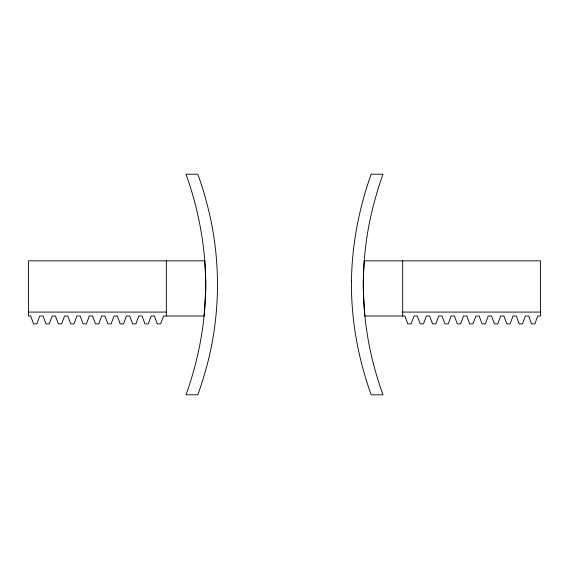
<?xml version="1.0" encoding="UTF-8"?>
<svg xmlns="http://www.w3.org/2000/svg" width="569" height="569" viewBox="0 0 569 569"><rect width="100%" height="100%" fill="white"/><g stroke="black" fill="none" stroke-linecap="round" stroke-linejoin="round"><path stroke-width="0.85" d="M363.264 284.379L363.285 281.178M363.285 281.42L363.299 280.318M205.708 289.18L205.715 281.178M205.694 289.92L204.122 316.015L163.509 316.015L160.643 323.889L157.321 323.889L154.455 316.015L151.141 316.015L148.267 323.889L144.953 323.889L142.079 316.015L138.765 316.015L135.891 323.889L132.577 323.889L129.704 316.015L126.389 316.015L123.516 323.889L120.201 323.889L117.328 316.015L114.013 316.015L111.14 323.889L107.826 323.889L104.952 316.015L101.638 316.015L98.771 323.889L95.45 323.889L92.583 316.015L89.262 316.015L86.396 323.889L83.074 323.889L80.208 316.015L76.886 316.015L74.02 323.889L70.698 323.889L67.832 316.015L64.51 316.015L61.644 323.889L58.323 323.889L55.456 316.015L52.135 316.015L49.268 323.889L45.947 323.889L43.08 316.015L39.759 316.015L36.893 323.889L33.571 323.889L30.705 316.015L28.45 316.015L28.45 260.865L204.79 260.865L205.694 279.82M363.307 279.82L363.328 278.461M363.363 277.11L364.21 260.865L540.55 260.865L540.55 316.015L537.741 316.015L534.874 323.889L531.553 323.889L528.686 316.015L525.365 316.015L522.498 323.889L519.177 323.889L516.311 316.015L512.989 316.015L510.123 323.889L506.801 323.889L503.935 316.015L500.613 316.015L497.747 323.889L494.425 323.889L491.559 316.015L488.238 316.015L485.371 323.889L482.05 323.889L479.183 316.015L475.862 316.015L472.995 323.889L469.674 323.889L466.808 316.015L463.486 316.015L460.62 323.889L457.298 323.889L454.432 316.015L451.11 316.015L448.244 323.889L444.922 323.889L442.056 316.015L438.735 316.015L435.868 323.889L432.547 323.889L429.68 316.015L426.359 316.015L423.492 323.889L420.171 323.889L417.305 316.015L413.983 316.015L411.117 323.889L407.795 323.889L404.929 316.015L364.878 316.015L364.615 313.313M28.45 312.075L166.326 312.075M402.674 312.075L540.55 312.075M364.487 311.961L363.307 289.92M363.292 289.18L363.264 284.749M205.701 280.318L205.715 281.05M205.708 280.681L205.715 281.42M402.674 260.865L402.674 316.015M166.326 260.865L166.326 316.015M351.471 281.15C351.087 313.042 355.888 344.914 364.864 375.483A350.298 350.298 0 0 0 371.166 394.801L382.98 394.801A350.298 350.298 0 0 1 376.685 375.483C359.75 319.316 358.911 258.546 374.359 201.938A349.985 349.985 0 0 1 382.98 174.199L371.166 174.199A349.985 349.985 0 0 0 362.538 201.938C355.696 227.771 351.82 254.421 351.471 281.15M205.715 288.44C205.338 317.893 200.608 347.239 192.315 375.483A350.298 350.298 0 0 1 186.02 394.801L197.834 394.801A350.298 350.298 0 0 0 204.136 375.483C221.071 319.316 221.91 258.546 206.462 201.938A349.985 349.985 0 0 0 197.834 174.199L186.02 174.199A349.985 349.985 0 0 1 194.641 201.938C202.109 230.118 206.042 259.272 205.715 288.44"/></g></svg>
